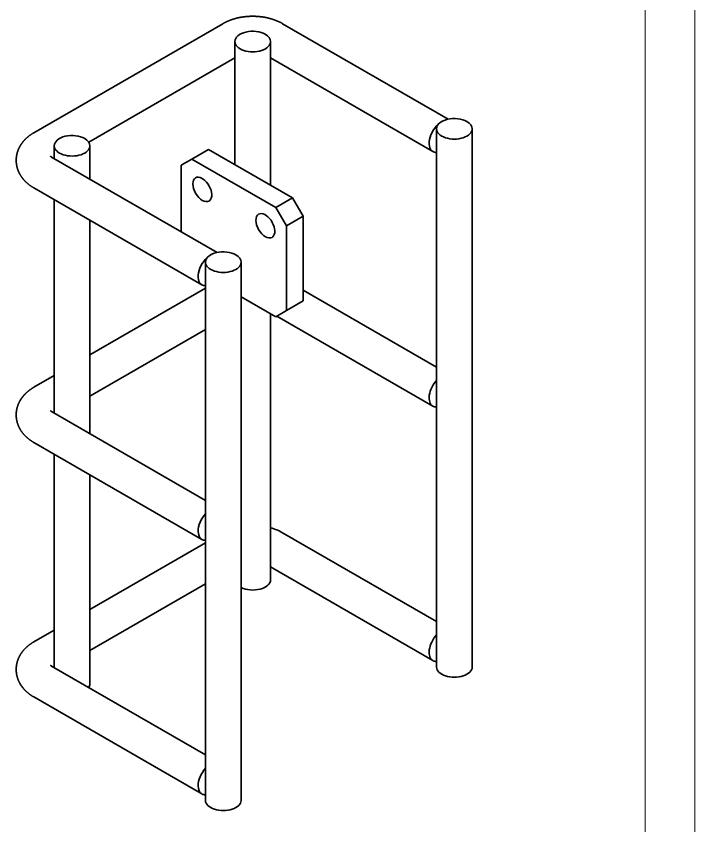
# Model space of a CAD drawing. Header units: millimetres. Extents: x -15766 to 80009, y -9701 to 15159.
# Drawn here: x -8054.1 to -7917, y 9019.4 to 9183 of the extents above; entities that cross this region are included whole.
import ezdxf

# ---------------------------------------------------------------- set-up
doc = ezdxf.new("R2010")
doc.units = ezdxf.units.MM
for name, color, linetype, lineweight in [('CDRAFT0', 7, 'Continuous', 18), ('title_frame', 7, 'Continuous', 18), ('word_dim', 9, 'Continuous', 18), ('粗实线层_1', 7, 'Continuous', 15)]:
    doc.layers.add(name, color=color, linetype=linetype, lineweight=lineweight)

# ---------------------------------------------------------------- blocks, each defined once
blk = doc.blocks.new('*X1986')
at = {"layer": 'CDRAFT0'}
blk.add_line((420, 0), (420, 297), dxfattribs=at)
at = {"layer": '粗实线层_1'}
blk.add_line((415, 5), (415, 292), dxfattribs=at)
blk = doc.blocks.new('SARTRY')
at = {"color": 7, "lineweight": 35}
for p, q in [((48244.67, 16417.97), (48181.03, 16381.23)), ((48264.81, 16417.97), (48320.52, 16385.81)), ((48248.74, 16370.51), (48248.74, 16411.96)), ((48260.74, 16363.59), (48260.74, 16411.96)), ((48248.74, 16406.46), (48199.55, 16378.06)), ((48260.74, 16406.46), (48315.38, 16374.92)), ((48316.63, 16201.3), (48316.63, 16382.56)), ((48328.63, 16201.3), (48328.63, 16382.56)), ((48239.89, 16375.62), (48268.18, 16359.29)), ((48187.03, 16373.06), (48242.74, 16340.9)), ((48234.24, 16372.36), (48262.52, 16356.03)), ((48230.7, 16370.32), (48230.7, 16347.85)), ((48181.03, 16362.67), (48237.6, 16330.01)), ((48187.93, 16286.81), (48187.93, 16358.69)), ((48271.71, 16324.59), (48271.71, 16353.17)), ((48199.93, 16279.88), (48199.93, 16351.76)), ((48266.06, 16321.33), (48266.06, 16349.9)), ((48238.84, 16156.39), (48238.84, 16337.66)), ((48250.84, 16156.39), (48250.84, 16337.66)), ((48238.84, 16328.87), (48199.93, 16306.41)), ((48271.71, 16328.25), (48316.63, 16302.32)), ((48260.74, 16230.69), (48260.74, 16320.31)), ((48262.89, 16319.49), (48315.38, 16289.19)), ((48238.84, 16315.02), (48199.93, 16292.55)), ((48187.03, 16287.33), (48238.84, 16257.42)), ((48181.03, 16276.94), (48237.6, 16244.28)), ((48187.93, 16201.08), (48187.93, 16272.95)), ((48199.93, 16195.59), (48199.93, 16266.03)), ((48264.81, 16246.51), (48316.63, 16216.59)), ((48238.84, 16243.14), (48199.93, 16220.67)), ((48260.74, 16235), (48315.38, 16203.45)), ((48238.84, 16229.28), (48199.93, 16206.82)), ((48187.03, 16201.6), (48238.84, 16171.68)), ((48181.03, 16191.21), (48237.6, 16158.55))]:
    blk.add_line(p, q, dxfattribs=at)
at = {"color": 7, "lineweight": 35, "ltscale": 0.107616}
blk.add_line((48187.93, 16372.54), (48187.93, 16376.85), dxfattribs=at)
at = {"color": 7, "lineweight": 35, "ltscale": 0.280822}
blk.add_line((48199.93, 16365.61), (48199.93, 16376.85), dxfattribs=at)
at = {"color": 7, "lineweight": 35, "ltscale": 0.163299}
for p, q in [((48239.89, 16375.62), (48234.24, 16372.36)), ((48268.18, 16359.29), (48262.52, 16356.03)), ((48271.71, 16353.17), (48266.06, 16349.9)), ((48271.71, 16324.59), (48266.06, 16321.33))]:
    blk.add_line(p, q, dxfattribs=at)
at = {"color": 7, "lineweight": 35, "ltscale": 0.102062}
for p, q in [((48230.7, 16370.32), (48234.24, 16372.36)), ((48266.06, 16321.33), (48262.52, 16319.28))]:
    blk.add_line(p, q, dxfattribs=at)
at = {"color": 7, "lineweight": 35, "ltscale": 0.176777}
for p, q in [((48271.71, 16353.17), (48268.18, 16359.29)), ((48266.06, 16349.9), (48262.52, 16356.03))]:
    blk.add_line(p, q, dxfattribs=at)
at = {"color": 7, "lineweight": 35, "ltscale": 0.337105}
blk.add_line((48262.52, 16319.28), (48250.84, 16326.03), dxfattribs=at)
at = {"color": 7, "lineweight": 35, "ltscale": 0.199171}
for p, q in [((48187.93, 16299.48), (48181.03, 16295.5)), ((48187.93, 16213.75), (48181.03, 16209.76))]:
    blk.add_line(p, q, dxfattribs=at)
at = {"color": 7, "lineweight": 35}
blk.add_arc((48260.42, 16347.39), 1.61, 300.4628, 327.5957, dxfattribs=at)
for centre, major_axis, ratio, start_param, end_param in [((48254.74, 16411.96), (6, 0), 0.57735, 0.785398, 3.141592), ((48254.74, 16411.96), (6, 0), 0.57735, 3.141592, 6.283185), ((48254.74, 16411.96), (6, 0), 0.57735, 6.283185, 7.068583), ((48318.38, 16380.11), (-3, -5.2), 0.577351, 3.926991, 6.283186), ((48322.63, 16382.56), (6, 0), 0.57735, 0.785398, 3.141592), ((48322.63, 16382.56), (6, 0), 0.57735, 6.283185, 7.068583), ((48322.63, 16382.56), (6, 0), 0.57735, 3.141592, 6.283185), ((48193.93, 16376.85), (6, 0), 0.57735, 0.785398, 3.141592), ((48193.93, 16376.85), (6, 0), 0.57735, 6.283185, 7.068583), ((48193.93, 16376.85), (6, 0), 0.57735, 3.141592, 6.283185), ((48318.38, 16380.11), (-3, -5.2), 0.577351, 0, 0.35832), ((48237.77, 16362.15), (2.25, -3.9), 0.57735, 3.141564, 6.283156), ((48237.77, 16362.15), (2.25, -3.9), 0.57735, 0.285398, 3.141564), ((48237.77, 16362.15), (2.25, -3.9), 0.57735, 6.283156, 6.568584), ((48258.99, 16349.9), (2.25, -3.9), 0.57735, 3.141564, 6.283156), ((48258.99, 16349.9), (2.25, -3.9), 0.57735, 0.285398, 3.141564), ((48244.84, 16337.66), (6, 0), 0.57735, 0.785398, 3.141592), ((48240.6, 16335.21), (-3, -5.2), 0.577351, 3.926991, 6.283186), ((48244.84, 16337.66), (6, 0), 0.57735, 6.283185, 7.068583), ((48244.84, 16337.66), (6, 0), 0.57735, 3.141592, 6.283185), ((48240.6, 16335.21), (-3, -5.2), 0.577351, 0, 0.35832), ((48318.38, 16294.38), (-3, -5.2), 0.577351, 4.35407, 6.283186), ((48318.38, 16294.38), (-3, -5.2), 0.577351, 0, 0.35832), ((48240.6, 16249.47), (-3, -5.2), 0.577351, 4.35407, 5.497788), ((48252.74, 16236.35), (17.72, 2.61), 0.699413, 0.723184, 1.002037), ((48240.6, 16249.47), (-3, -5.2), 0.577351, 5.497788, 6.283186), ((48240.6, 16249.47), (-3, -5.2), 0.577351, 0, 0.35832), ((48254.74, 16230.69), (6, 0), 0.57735, 4.004898, 6.283185), ((48318.38, 16208.65), (-3, -5.2), 0.577351, 4.35407, 6.283186), ((48318.38, 16208.65), (-3, -5.2), 0.577351, 0, 0.35832), ((48322.63, 16201.3), (6, 0), 0.57735, 3.141592, 6.283185), ((48193.93, 16195.59), (6, 0), 0.57735, 5.924864, 6.283185), ((48240.6, 16163.74), (-3, -5.2), 0.577351, 4.35407, 5.497788), ((48240.6, 16163.74), (-3, -5.2), 0.577351, 5.497788, 6.283186), ((48240.6, 16163.74), (-3, -5.2), 0.577351, 0, 0.35832), ((48244.84, 16156.39), (6, 0), 0.57735, 3.141592, 6.283185)]:
    blk.add_ellipse(centre, major_axis=major_axis, ratio=ratio, start_param=start_param, end_param=end_param, dxfattribs=at)
for points, knots in [([(48264.81, 16417.97), (48264.74, 16418.01), (48264.6, 16418.09), (48264.39, 16418.21), (48264.17, 16418.32), (48263.96, 16418.43), (48263.74, 16418.53), (48263.54, 16418.63), (48263.33, 16418.73), (48263.12, 16418.82), (48262.9, 16418.91), (48262.68, 16419), (48262.46, 16419.09), (48262.24, 16419.17), (48262.02, 16419.25), (48261.79, 16419.33), (48261.57, 16419.41), (48261.34, 16419.48), (48261.11, 16419.55), (48260.89, 16419.62), (48260.66, 16419.68), (48260.43, 16419.74), (48260.2, 16419.8), (48259.97, 16419.86), (48259.73, 16419.91), (48259.5, 16419.97), (48259.27, 16420.02), (48259.03, 16420.06), (48258.8, 16420.11), (48258.56, 16420.15), (48258.33, 16420.19), (48258.09, 16420.22), (48257.85, 16420.26), (48257.62, 16420.29), (48257.38, 16420.31), (48257.14, 16420.34), (48256.9, 16420.36), (48256.66, 16420.39), (48256.42, 16420.4), (48256.18, 16420.42), (48255.94, 16420.43), (48255.7, 16420.45), (48255.46, 16420.45), (48255.22, 16420.46), (48254.98, 16420.46), (48254.74, 16420.46), (48254.5, 16420.46), (48254.26, 16420.46), (48254.02, 16420.45), (48253.78, 16420.45), (48253.54, 16420.43), (48253.3, 16420.42), (48253.06, 16420.4), (48252.82, 16420.39), (48252.58, 16420.36), (48252.35, 16420.34), (48252.11, 16420.31), (48251.87, 16420.29), (48251.63, 16420.26), (48251.4, 16420.22), (48251.16, 16420.19), (48250.92, 16420.15), (48250.69, 16420.11), (48250.45, 16420.06), (48250.22, 16420.02), (48249.99, 16419.97), (48249.75, 16419.91), (48249.52, 16419.86), (48249.29, 16419.8), (48249.06, 16419.74), (48248.83, 16419.68), (48248.6, 16419.62), (48248.37, 16419.55), (48248.15, 16419.48), (48247.92, 16419.41), (48247.69, 16419.33), (48247.47, 16419.25), (48247.25, 16419.17), (48247.03, 16419.09), (48246.81, 16419), (48246.59, 16418.91), (48246.37, 16418.82), (48246.16, 16418.73), (48245.95, 16418.63), (48245.74, 16418.53), (48245.53, 16418.43), (48245.32, 16418.32), (48245.1, 16418.21), (48244.89, 16418.09), (48244.74, 16418.01), (48244.67, 16417.97)], [0, 0, 0, 0, 0.244701, 0.489778, 0.73524, 0.98103, 1.210367, 1.439989, 1.669835, 1.900351, 2.135837, 2.372015, 2.608447, 2.845265, 3.082465, 3.32005, 3.558016, 3.796353, 4.032816, 4.269866, 4.507058, 4.744806, 4.982707, 5.22113, 5.459791, 5.698738, 5.936814, 6.175152, 6.413709, 6.652668, 6.891766, 7.131223, 7.3708, 7.610695, 7.850067, 8.089704, 8.329433, 8.569382, 8.809413, 9.049617, 9.289882, 9.530271, 9.770501, 10.010805, 10.25113, 10.49148, 10.73183, 10.972155, 11.212459, 11.452689, 11.693078, 11.933343, 12.173547, 12.413578, 12.653527, 12.893256, 13.132893, 13.372265, 13.61216, 13.851737, 14.091194, 14.330292, 14.569251, 14.807808, 15.046146, 15.284222, 15.52317, 15.761831, 16.000253, 16.238154, 16.475902, 16.713094, 16.950144, 17.186608, 17.424945, 17.662911, 17.900495, 18.137696, 18.374513, 18.610945, 18.847123, 19.08261, 19.313129, 19.54298, 19.772606, 20.001947, 20.247733, 20.493191, 20.738264, 20.982962, 20.982962, 20.982962, 20.982962]), ([(48175.1, 16371.95), (48175.1, 16372), (48175.1, 16372.09), (48175.11, 16372.24), (48175.11, 16372.38), (48175.12, 16372.52), (48175.13, 16372.67), (48175.14, 16372.81), (48175.16, 16372.95), (48175.18, 16373.12), (48175.2, 16373.3), (48175.23, 16373.51), (48175.27, 16373.71), (48175.31, 16373.91), (48175.35, 16374.1), (48175.4, 16374.3), (48175.46, 16374.5), (48175.51, 16374.69), (48175.57, 16374.88), (48175.64, 16375.08), (48175.71, 16375.28), (48175.78, 16375.47), (48175.86, 16375.64), (48175.93, 16375.81), (48176.01, 16375.98), (48176.09, 16376.15), (48176.17, 16376.32), (48176.26, 16376.49), (48176.35, 16376.64), (48176.43, 16376.79), (48176.52, 16376.94), (48176.6, 16377.08), (48176.69, 16377.22), (48176.78, 16377.36), (48176.87, 16377.49), (48176.96, 16377.62), (48177.06, 16377.75), (48177.15, 16377.87), (48177.25, 16378), (48177.35, 16378.13), (48177.45, 16378.26), (48177.57, 16378.4), (48177.7, 16378.55), (48177.83, 16378.69), (48177.97, 16378.84), (48178.1, 16378.98), (48178.24, 16379.12), (48178.38, 16379.26), (48178.52, 16379.39), (48178.67, 16379.52), (48178.82, 16379.65), (48178.97, 16379.78), (48179.12, 16379.91), (48179.27, 16380.04), (48179.44, 16380.17), (48179.62, 16380.3), (48179.82, 16380.45), (48180.01, 16380.58), (48180.21, 16380.72), (48180.41, 16380.85), (48180.62, 16380.98), (48180.82, 16381.11), (48180.96, 16381.19), (48181.03, 16381.23)], [0, 0, 0, 0, 0.144, 0.288003, 0.432013, 0.576033, 0.720055, 0.864093, 1.008152, 1.152233, 1.360618, 1.569069, 1.771038, 1.973089, 2.175186, 2.377383, 2.57963, 2.781999, 2.984417, 3.186977, 3.417305, 3.604349, 3.791544, 3.978777, 4.166178, 4.353604, 4.541217, 4.728841, 4.916673, 5.083593, 5.250692, 5.417787, 5.585074, 5.744007, 5.903128, 6.062232, 6.221535, 6.380806, 6.540289, 6.699723, 6.859382, 7.05572, 7.252182, 7.448677, 7.645556, 7.841258, 8.037363, 8.233424, 8.429903, 8.626172, 8.822886, 9.019685, 9.216629, 9.418743, 9.621353, 9.860683, 10.100345, 10.340307, 10.580578, 10.821168, 11.062086, 11.303343, 11.544948, 11.544948, 11.544948, 11.544948]), ([(48181.03, 16362.67), (48180.96, 16362.71), (48180.82, 16362.79), (48180.62, 16362.92), (48180.41, 16363.05), (48180.21, 16363.18), (48180.01, 16363.31), (48179.82, 16363.45), (48179.62, 16363.59), (48179.44, 16363.73), (48179.27, 16363.86), (48179.12, 16363.99), (48178.97, 16364.12), (48178.82, 16364.24), (48178.67, 16364.37), (48178.52, 16364.51), (48178.38, 16364.64), (48178.24, 16364.78), (48178.1, 16364.92), (48177.97, 16365.06), (48177.83, 16365.2), (48177.7, 16365.35), (48177.57, 16365.5), (48177.45, 16365.64), (48177.35, 16365.77), (48177.25, 16365.9), (48177.15, 16366.02), (48177.06, 16366.15), (48176.96, 16366.28), (48176.87, 16366.41), (48176.78, 16366.54), (48176.69, 16366.68), (48176.6, 16366.82), (48176.52, 16366.96), (48176.43, 16367.1), (48176.35, 16367.25), (48176.26, 16367.41), (48176.17, 16367.58), (48176.09, 16367.75), (48176.01, 16367.92), (48175.93, 16368.09), (48175.86, 16368.26), (48175.78, 16368.43), (48175.71, 16368.62), (48175.64, 16368.81), (48175.57, 16369.01), (48175.51, 16369.21), (48175.46, 16369.4), (48175.4, 16369.6), (48175.35, 16369.79), (48175.31, 16369.99), (48175.27, 16370.19), (48175.23, 16370.39), (48175.2, 16370.59), (48175.18, 16370.78), (48175.16, 16370.94), (48175.14, 16371.09), (48175.13, 16371.23), (48175.12, 16371.37), (48175.11, 16371.52), (48175.11, 16371.66), (48175.1, 16371.8), (48175.1, 16371.9), (48175.1, 16371.95)], [0, 0, 0, 0, 0.241606, 0.482863, 0.723782, 0.964371, 1.204642, 1.444605, 1.684268, 1.923597, 2.126199, 2.328305, 2.525251, 2.722052, 2.918768, 3.115039, 3.31152, 3.507583, 3.70369, 3.899395, 4.096269, 4.292761, 4.489218, 4.685552, 4.845213, 5.004649, 5.164134, 5.323407, 5.482713, 5.641819, 5.800942, 5.959877, 6.12716, 6.294251, 6.461345, 6.62826, 6.816094, 7.003721, 7.191337, 7.378765, 7.566169, 7.753403, 7.940601, 8.127648, 8.357956, 8.560517, 8.762934, 8.965303, 9.16755, 9.369748, 9.571844, 9.773895, 9.975865, 10.184325, 10.39272, 10.536801, 10.680858, 10.824895, 10.968916, 11.112935, 11.256944, 11.400946, 11.544945, 11.544945, 11.544945, 11.544945]), ([(48175.1, 16286.22), (48175.1, 16286.26), (48175.1, 16286.36), (48175.11, 16286.5), (48175.11, 16286.65), (48175.12, 16286.79), (48175.13, 16286.94), (48175.14, 16287.08), (48175.16, 16287.22), (48175.18, 16287.39), (48175.2, 16287.57), (48175.23, 16287.78), (48175.27, 16287.98), (48175.31, 16288.18), (48175.35, 16288.37), (48175.4, 16288.57), (48175.46, 16288.76), (48175.51, 16288.96), (48175.57, 16289.15), (48175.64, 16289.35), (48175.71, 16289.55), (48175.78, 16289.73), (48175.86, 16289.91), (48175.93, 16290.08), (48176.01, 16290.25), (48176.09, 16290.42), (48176.17, 16290.59), (48176.26, 16290.75), (48176.35, 16290.91), (48176.43, 16291.06), (48176.52, 16291.21), (48176.6, 16291.35), (48176.69, 16291.49), (48176.78, 16291.62), (48176.87, 16291.75), (48176.96, 16291.89), (48177.06, 16292.01), (48177.15, 16292.14), (48177.25, 16292.27), (48177.35, 16292.39), (48177.45, 16292.53), (48177.57, 16292.67), (48177.7, 16292.82), (48177.83, 16292.96), (48177.97, 16293.11), (48178.1, 16293.25), (48178.24, 16293.39), (48178.38, 16293.52), (48178.52, 16293.66), (48178.67, 16293.79), (48178.82, 16293.92), (48178.97, 16294.05), (48179.12, 16294.18), (48179.27, 16294.3), (48179.44, 16294.44), (48179.62, 16294.57), (48179.82, 16294.71), (48180.01, 16294.85), (48180.21, 16294.99), (48180.41, 16295.12), (48180.62, 16295.25), (48180.82, 16295.37), (48180.96, 16295.45), (48181.03, 16295.5)], [0, 0, 0, 0, 0.144, 0.288003, 0.432013, 0.576033, 0.720055, 0.864093, 1.008152, 1.152233, 1.360618, 1.569069, 1.771038, 1.973089, 2.175186, 2.377383, 2.57963, 2.781999, 2.984417, 3.186977, 3.417305, 3.604349, 3.791544, 3.978777, 4.166178, 4.353604, 4.541217, 4.728841, 4.916673, 5.083593, 5.250692, 5.417787, 5.585074, 5.744007, 5.903128, 6.062232, 6.221535, 6.380806, 6.540289, 6.699723, 6.859382, 7.05572, 7.252182, 7.448677, 7.645556, 7.841258, 8.037363, 8.233424, 8.429903, 8.626172, 8.822886, 9.019685, 9.216629, 9.418743, 9.621353, 9.860683, 10.100345, 10.340307, 10.580578, 10.821168, 11.062086, 11.303343, 11.544948, 11.544948, 11.544948, 11.544948]), ([(48181.03, 16276.94), (48180.96, 16276.98), (48180.82, 16277.06), (48180.62, 16277.19), (48180.41, 16277.31), (48180.21, 16277.45), (48180.01, 16277.58), (48179.82, 16277.72), (48179.62, 16277.86), (48179.44, 16278), (48179.27, 16278.13), (48179.12, 16278.26), (48178.97, 16278.38), (48178.82, 16278.51), (48178.67, 16278.64), (48178.52, 16278.77), (48178.38, 16278.91), (48178.24, 16279.05), (48178.1, 16279.19), (48177.97, 16279.33), (48177.83, 16279.47), (48177.7, 16279.62), (48177.57, 16279.76), (48177.45, 16279.91), (48177.35, 16280.04), (48177.25, 16280.16), (48177.15, 16280.29), (48177.06, 16280.42), (48176.96, 16280.55), (48176.87, 16280.68), (48176.78, 16280.81), (48176.69, 16280.95), (48176.6, 16281.08), (48176.52, 16281.23), (48176.43, 16281.37), (48176.35, 16281.52), (48176.26, 16281.68), (48176.17, 16281.85), (48176.09, 16282.01), (48176.01, 16282.18), (48175.93, 16282.35), (48175.86, 16282.53), (48175.78, 16282.7), (48175.71, 16282.89), (48175.64, 16283.08), (48175.57, 16283.28), (48175.51, 16283.47), (48175.46, 16283.67), (48175.4, 16283.86), (48175.35, 16284.06), (48175.31, 16284.26), (48175.27, 16284.46), (48175.23, 16284.66), (48175.2, 16284.86), (48175.18, 16285.05), (48175.16, 16285.21), (48175.14, 16285.35), (48175.13, 16285.5), (48175.12, 16285.64), (48175.11, 16285.78), (48175.11, 16285.93), (48175.1, 16286.07), (48175.1, 16286.17), (48175.1, 16286.22)], [0, 0, 0, 0, 0.241606, 0.482863, 0.723782, 0.964371, 1.204642, 1.444605, 1.684268, 1.923597, 2.126199, 2.328305, 2.525251, 2.722052, 2.918768, 3.115039, 3.31152, 3.507583, 3.70369, 3.899395, 4.096269, 4.292761, 4.489218, 4.685552, 4.845213, 5.004649, 5.164134, 5.323407, 5.482713, 5.641819, 5.800942, 5.959877, 6.12716, 6.294251, 6.461345, 6.62826, 6.816094, 7.003721, 7.191337, 7.378765, 7.566169, 7.753403, 7.940601, 8.127648, 8.357956, 8.560517, 8.762934, 8.965303, 9.16755, 9.369748, 9.571844, 9.773895, 9.975865, 10.184325, 10.39272, 10.536801, 10.680858, 10.824895, 10.968916, 11.112935, 11.256944, 11.400946, 11.544945, 11.544945, 11.544945, 11.544945]), ([(48175.1, 16200.48), (48175.1, 16200.53), (48175.1, 16200.63), (48175.11, 16200.77), (48175.11, 16200.92), (48175.12, 16201.06), (48175.13, 16201.2), (48175.14, 16201.35), (48175.16, 16201.49), (48175.18, 16201.66), (48175.2, 16201.84), (48175.23, 16202.04), (48175.27, 16202.25), (48175.31, 16202.44), (48175.35, 16202.64), (48175.4, 16202.84), (48175.46, 16203.03), (48175.51, 16203.23), (48175.57, 16203.42), (48175.64, 16203.62), (48175.71, 16203.81), (48175.78, 16204), (48175.86, 16204.18), (48175.93, 16204.35), (48176.01, 16204.52), (48176.09, 16204.69), (48176.17, 16204.85), (48176.26, 16205.02), (48176.35, 16205.18), (48176.43, 16205.33), (48176.52, 16205.47), (48176.6, 16205.62), (48176.69, 16205.76), (48176.78, 16205.89), (48176.87, 16206.02), (48176.96, 16206.15), (48177.06, 16206.28), (48177.15, 16206.41), (48177.25, 16206.54), (48177.35, 16206.66), (48177.45, 16206.8), (48177.57, 16206.94), (48177.7, 16207.08), (48177.83, 16207.23), (48177.97, 16207.37), (48178.1, 16207.52), (48178.24, 16207.65), (48178.38, 16207.79), (48178.52, 16207.93), (48178.67, 16208.06), (48178.82, 16208.19), (48178.97, 16208.32), (48179.12, 16208.45), (48179.27, 16208.57), (48179.44, 16208.7), (48179.62, 16208.84), (48179.82, 16208.98), (48180.01, 16209.12), (48180.21, 16209.26), (48180.41, 16209.39), (48180.62, 16209.52), (48180.82, 16209.64), (48180.96, 16209.72), (48181.03, 16209.76)], [0, 0, 0, 0, 0.144, 0.288003, 0.432013, 0.576033, 0.720055, 0.864093, 1.008152, 1.152233, 1.360618, 1.569069, 1.771038, 1.973089, 2.175186, 2.377383, 2.57963, 2.781999, 2.984417, 3.186977, 3.417305, 3.604349, 3.791544, 3.978777, 4.166178, 4.353604, 4.541217, 4.728841, 4.916673, 5.083593, 5.250692, 5.417787, 5.585074, 5.744007, 5.903128, 6.062232, 6.221535, 6.380806, 6.540289, 6.699723, 6.859382, 7.05572, 7.252182, 7.448677, 7.645556, 7.841258, 8.037363, 8.233424, 8.429903, 8.626172, 8.822886, 9.019685, 9.216629, 9.418743, 9.621353, 9.860683, 10.100345, 10.340307, 10.580578, 10.821168, 11.062086, 11.303343, 11.544948, 11.544948, 11.544948, 11.544948]), ([(48181.03, 16191.21), (48180.96, 16191.25), (48180.82, 16191.33), (48180.62, 16191.45), (48180.41, 16191.58), (48180.21, 16191.71), (48180.01, 16191.85), (48179.82, 16191.99), (48179.62, 16192.13), (48179.44, 16192.27), (48179.27, 16192.4), (48179.12, 16192.52), (48178.97, 16192.65), (48178.82, 16192.78), (48178.67, 16192.91), (48178.52, 16193.04), (48178.38, 16193.18), (48178.24, 16193.31), (48178.1, 16193.45), (48177.97, 16193.59), (48177.83, 16193.74), (48177.7, 16193.88), (48177.57, 16194.03), (48177.45, 16194.17), (48177.35, 16194.31), (48177.25, 16194.43), (48177.15, 16194.56), (48177.06, 16194.69), (48176.96, 16194.82), (48176.87, 16194.95), (48176.78, 16195.08), (48176.69, 16195.21), (48176.6, 16195.35), (48176.52, 16195.49), (48176.43, 16195.64), (48176.35, 16195.79), (48176.26, 16195.95), (48176.17, 16196.11), (48176.09, 16196.28), (48176.01, 16196.45), (48175.93, 16196.62), (48175.86, 16196.79), (48175.78, 16196.97), (48175.71, 16197.15), (48175.64, 16197.35), (48175.57, 16197.55), (48175.51, 16197.74), (48175.46, 16197.94), (48175.4, 16198.13), (48175.35, 16198.33), (48175.31, 16198.53), (48175.27, 16198.72), (48175.23, 16198.92), (48175.2, 16199.13), (48175.18, 16199.31), (48175.16, 16199.48), (48175.14, 16199.62), (48175.13, 16199.77), (48175.12, 16199.91), (48175.11, 16200.05), (48175.11, 16200.2), (48175.1, 16200.34), (48175.1, 16200.44), (48175.1, 16200.48)], [0, 0, 0, 0, 0.241606, 0.482863, 0.723782, 0.964371, 1.204642, 1.444605, 1.684268, 1.923597, 2.126199, 2.328305, 2.525251, 2.722052, 2.918768, 3.115039, 3.31152, 3.507583, 3.70369, 3.899395, 4.096269, 4.292761, 4.489218, 4.685552, 4.845213, 5.004649, 5.164134, 5.323407, 5.482713, 5.641819, 5.800942, 5.959877, 6.12716, 6.294251, 6.461345, 6.62826, 6.816094, 7.003721, 7.191337, 7.378765, 7.566169, 7.753403, 7.940601, 8.127648, 8.357956, 8.560517, 8.762934, 8.965303, 9.16755, 9.369748, 9.571844, 9.773895, 9.975865, 10.184325, 10.39272, 10.536801, 10.680858, 10.824895, 10.968916, 11.112935, 11.256944, 11.400946, 11.544945, 11.544945, 11.544945, 11.544945])]:
    blk.add_open_spline(points, degree=3, knots=knots, dxfattribs=at)
for points in [[(48187.03, 16373.06), (48186.94, 16373.12), (48186.85, 16373.17), (48186.76, 16373.23), (48186.69, 16373.3)], [(48187.03, 16287.33), (48186.94, 16287.38), (48186.85, 16287.44), (48186.76, 16287.5), (48186.69, 16287.57)], [(48187.03, 16201.6), (48186.94, 16201.65), (48186.85, 16201.71), (48186.76, 16201.77), (48186.69, 16201.84)]]:
    blk.add_open_spline(points, degree=4, dxfattribs=at)

msp = doc.modelspace()

# ---------------------------------------------------------------- block references
at = {"layer": 'title_frame', "xscale": 2, "yscale": 2, "zscale": 2}
msp.add_blockref('*X1986', (-8757.01556, 8885.97315), dxfattribs=at)
at = {"layer": 'word_dim', "xscale": 0.5999999999985448, "yscale": 0.5999999999985448, "zscale": 0.6}
msp.add_blockref('SARTRY', (-36959.1692, -669.33706), dxfattribs=at)

doc.saveas('drawing.dxf')
